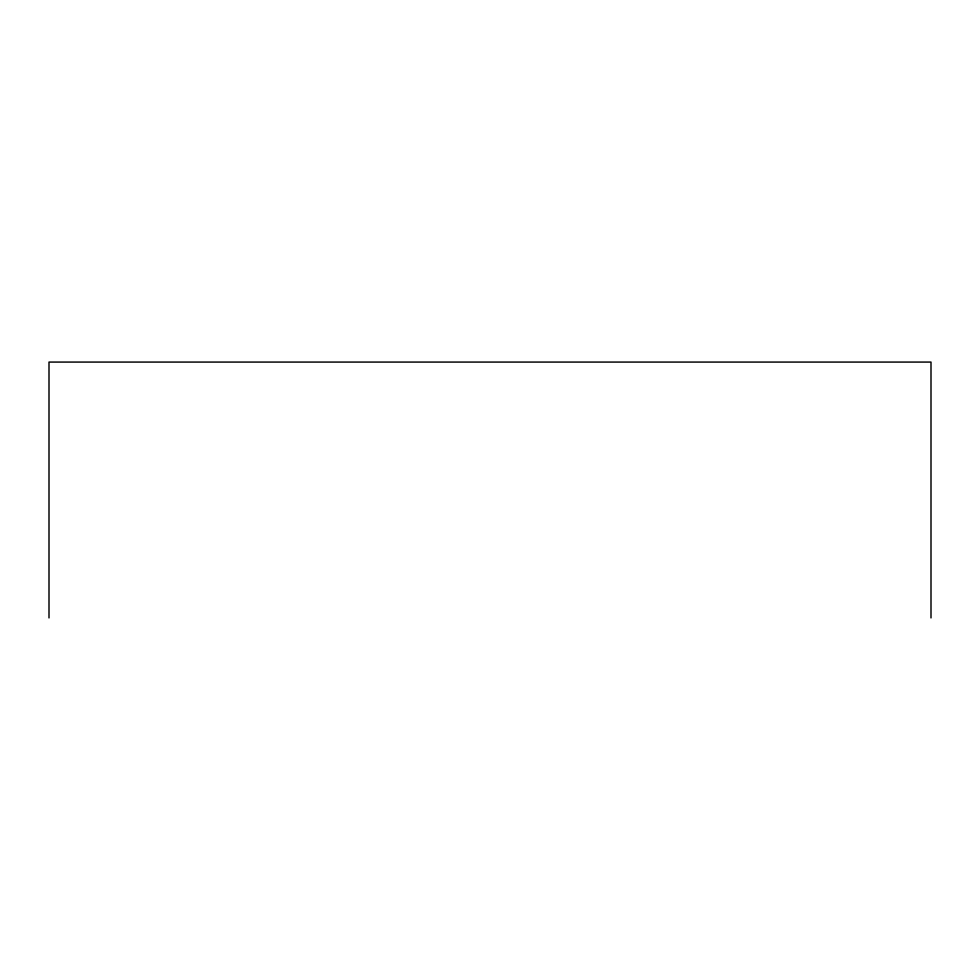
<?xml version="1.0" encoding="UTF-8"?>
<svg xmlns="http://www.w3.org/2000/svg" width="980" height="980" viewBox="0 0 980 980"><rect width="100%" height="100%" fill="white"/><g stroke="black" fill="none" stroke-linecap="round" stroke-linejoin="round"><path stroke-width="1.47" d="M931 617.927L931 362.073L49 362.073L49 617.927"/></g></svg>
